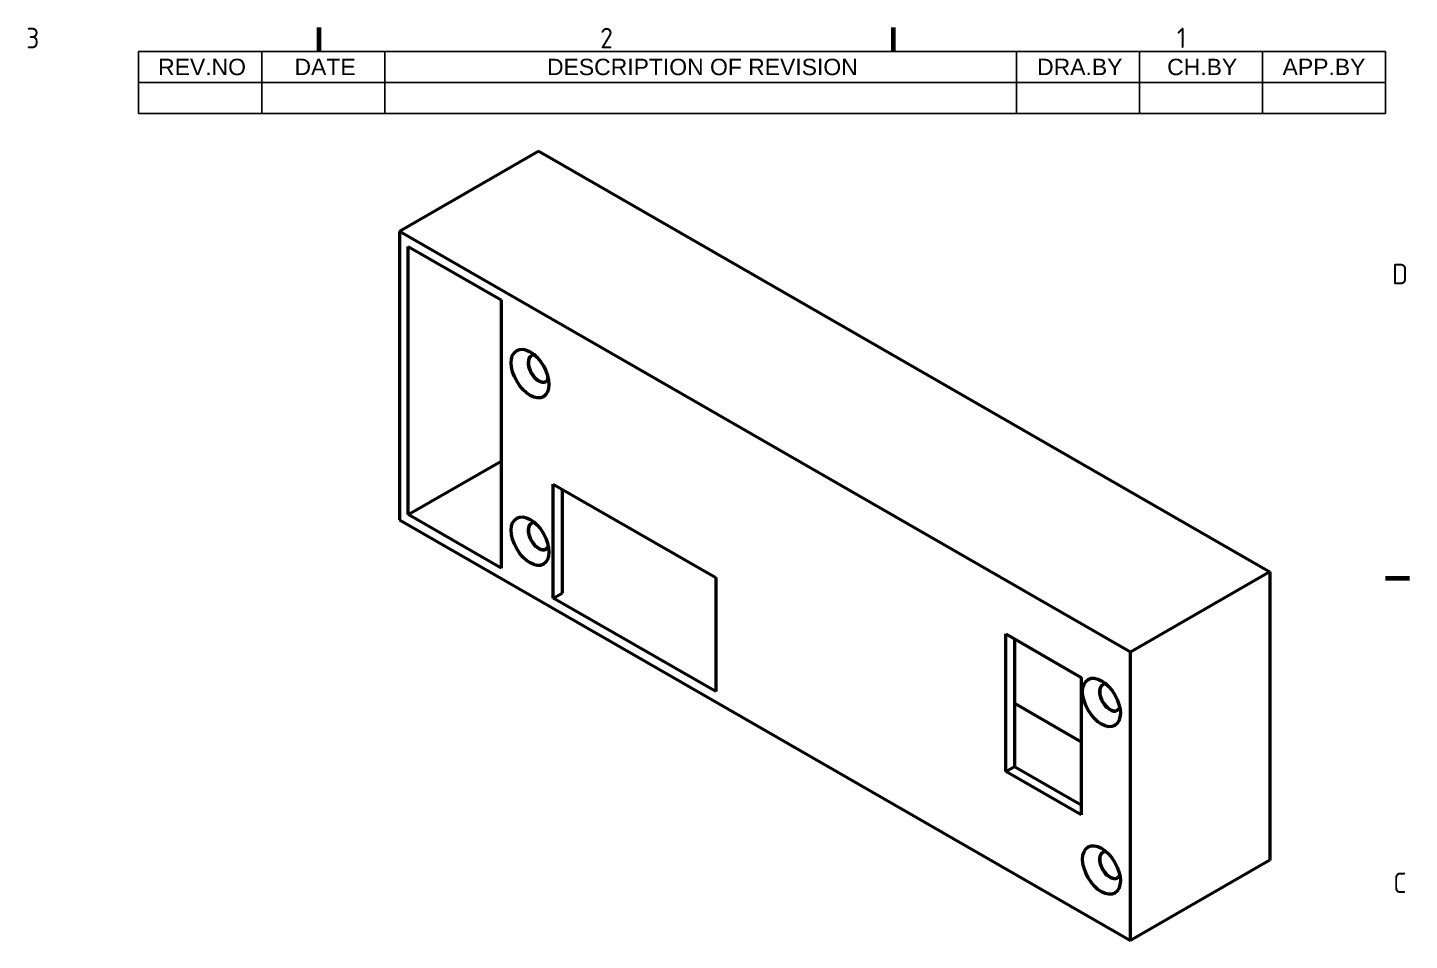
# Model space of a CAD drawing. Header units: millimetres. Extents: x 0 to 420, y 0 to 297.
# Drawn here: x 244.5 to 412.9, y 178.6 to 289.9 of the extents above; entities that cross this region are included whole.
import ezdxf

# ---------------------------------------------------------------- set-up
doc = ezdxf.new("R2010")
doc.units = ezdxf.units.MM
doc.layers.get('0').update_dxf_attribs({"lineweight": 25})
for name, color, linetype, lineweight in [('가시적인 것(ISO)', 7, 'Continuous', 50), ('경계(ISO)', 7, 'Continuous', 70), ('기호(ISO)', 7, 'Continuous', 25)]:
    doc.layers.add(name, color=color, linetype=linetype, lineweight=lineweight)
doc.styles.add('ISO Proportional', font='arial.ttf')
doc.styles.add('ISO ProportionalPSTEK', font='isocp.shx')

# ---------------------------------------------------------------- blocks, each defined once
blk = doc.blocks.new('경계 Default Border')
at = {"layer": '경계(ISO)'}
for p, q in [((280, 287.0000076293945), (280, 289.8999977111816)), ((350, 287.0000076293945), (350, 289.8999977111816)), ((410, 222.7499961853027), (412.9000091552734, 222.7499961853027))]:
    blk.add_line(p, q, dxfattribs=at)
at = {"layer": '경계(ISO)', "color": 1, "char_height": 2.5, "attachment_point": 7, "style": 'ISO ProportionalPSTEK'}
for s, insert in [('3', (244.3071163449251, 287.3761620978825)), ('2', (314.2731162578849, 287.3761620978825)), ('1', (384.5717217553045, 287.4)), ('D', (410.7985584424105, 258.6011620978825)), ('C', (410.937116293725, 184.3511620978825))]:
    blk.add_mtext(s, dxfattribs=dict(at, insert=insert))
blk = doc.blocks.new('리비전 내역')
at = {"layer": '기호(ISO)'}
for p, q in [((258, 287.0000076293945), (410, 287.0000076293945)), ((258, 287.0000076293945), (258, 283.2200075995922)), ((273, 287.0000076293945), (273, 283.2200075995922)), ((288, 287.0000076293945), (288, 283.2200075995922)), ((365, 287.0000076293945), (365, 283.2200075995922)), ((380, 287.0000076293945), (380, 283.2200075995922)), ((395, 287.0000076293945), (395, 283.2200075995922)), ((410, 287.0000076293945), (410, 283.2200075995922)), ((258, 283.2200075995922), (410, 283.2200075995922)), ((258, 283.2200075995922), (258, 279.4400075697899)), ((273, 283.2200075995922), (273, 279.4400075697899)), ((288, 283.2200075995922), (288, 279.4400075697899)), ((365, 283.2200075995922), (365, 279.4400075697899)), ((380, 283.2200075995922), (380, 279.4400075697899)), ((395, 283.2200075995922), (395, 279.4400075697899)), ((410, 283.2200075995922), (410, 279.4400075697899)), ((258, 279.4400075697899), (410, 279.4400075697899))]:
    blk.add_line(p, q, dxfattribs=at)
at = {"layer": '기호(ISO)', "color": 7, "char_height": 2.000000029802322, "attachment_point": 7, "style": 'ISO Proportional'}
for s, insert in [('REV.NO', (260.3729312729615, 284.0757088355161)), ('DATE', (276.9984664127512, 284.1100075995922)), ('DESCRIPTION OF REVISION', (307.7820035025758, 284.0757088355161)), ('DRA.BY', (367.5228565737885, 284.1100075995922)), ('CH.BY', (383.3750211560421, 284.0757088355161)), ('APP.BY', (397.4480195504761, 284.1100075995922))]:
    blk.add_mtext(s, dxfattribs=dict(at, insert=insert))

msp = doc.modelspace()

# ---------------------------------------------------------------- linework, layer by layer
at = {"layer": '가시적인 것(ISO)'}
for p, q in [((306.780464359027, 274.8179170748721), (289.8099016105524, 265.0452199438546)), ((306.780464359027, 274.8179170748721), (395.8759187885452, 223.5112571370456)), ((289.8099016105524, 265.0452199438546), (289.8099016105524, 229.8906935756254)), ((378.9053560400706, 213.7385600060282), (289.8099016105524, 265.0452199438546)), ((290.8705617823323, 230.5062206922009), (290.8705617823323, 263.2081056859024)), ((290.8705617823323, 263.2081056859024), (302.1842702813188, 256.692974265226)), ((302.1842702813188, 256.692974265226), (302.1842702813188, 223.9910892715245)), ((307.841124530807, 247.5081918997963), (307.841124530807, 246.9189470991312)), ((290.8705617823323, 230.5062206922009), (302.1842702813188, 237.0213521128811)), ((308.5482313119986, 234.2246289697172), (328.347221185225, 222.8231489835335)), ((308.5482313119987, 220.326327847394), (308.5482313119986, 234.2246289697172)), ((309.6088914837783, 233.613835399029), (309.6088914837783, 220.9371214180826)), ((289.8099016105524, 229.8906935756254), (378.9053560400706, 178.584033637799)), ((302.1842702813188, 223.9910892715245), (290.8705617823323, 230.5062206922009)), ((328.347221185225, 222.8231489835335), (328.347221185225, 208.9248478612103)), ((395.8759187885452, 223.5112571370456), (378.9053560400706, 213.7385600060282)), ((395.8759187885452, 223.5112571370456), (395.8759187885452, 188.3567307688164)), ((308.5482313119987, 220.326327847394), (309.6088914837783, 220.9371214180826)), ((328.347221185225, 208.9248478612103), (308.5482313119987, 220.326327847394)), ((363.7025602445576, 215.9528908538217), (372.8949483999841, 210.6593465745222)), ((363.7025602445576, 199.1931747945497), (363.7025602445576, 215.9528908538217)), ((364.7632204163372, 215.3420972831335), (364.7632204163372, 199.8039683652383)), ((378.9053560400706, 178.584033637799), (378.9053560400706, 213.7385600060282)), ((372.8949483999841, 210.6593465745222), (372.8949483999841, 193.8996305152501)), ((364.7632204163372, 207.4996628629376), (372.8949483999841, 202.8169121543262)), ((363.7025602445576, 199.1931747945497), (364.7632204163372, 199.8039683652383)), ((372.8949483999841, 193.8996305152501), (363.7025602445576, 199.1931747945497)), ((364.7632204163372, 199.8039683652383), (372.8949483999841, 195.121217656627)), ((395.8759187885452, 188.3567307688164), (378.9053560400706, 178.584033637799))]:
    msp.add_line(p, q, dxfattribs=at)
for centre in [(305.7198041872521, 247.7078451351031), (305.7198041872521, 227.2691670140396), (375.3698221341373, 207.5990673265642), (375.3698221341373, 187.1603892055006)]:
    msp.add_ellipse(centre, major_axis=(-1.621854687649315, 2.816396167471816), ratio=0.5780931159158106, dxfattribs=at)
for centre, major_axis, ratio, start_param, end_param in [((306.7804643590317, 248.3186387057917), (-0.8982579808519288, 1.559850185061314), 0.5780931159158105, 0.01960523922592206, 3.121987414363852), ((306.7451090199723, 248.2982789201021), (-0.8982579808519258, 1.55985018506131), 0.5780931159158103, 5.843876087323056, 9.864087180625898), ((306.7804643590317, 227.8799605847282), (-0.8982579808519294, 1.559850185061315), 0.5780931159158103, 0.01960523922592206, 3.121987414363852), ((306.7451090199723, 227.8596007990386), (-0.8982579808519258, 1.55985018506131), 0.5780931159158103, 5.843876087323056, 9.864087180625898), ((376.4304823059169, 208.2098608972527), (-0.8982579808519294, 1.559850185061315), 0.5780931159158103, 0.01960523922592206, 3.121987414363852), ((376.3951269668576, 208.1895011115631), (-0.8982579808519302, 1.559850185061316), 0.5780931159158105, 5.843876087323056, 9.864087180625875), ((376.4304823059169, 187.7711827761892), (-0.8982579808519294, 1.559850185061315), 0.5780931159158103, 0.01960523922592206, 3.121987414363852), ((376.3951269668576, 187.7508229904996), (-0.8982579808519302, 1.559850185061316), 0.5780931159158105, 5.843876087323056, 9.864087180625875)]:
    msp.add_ellipse(centre, major_axis=major_axis, ratio=ratio, start_param=start_param, end_param=end_param, dxfattribs=at)

# ---------------------------------------------------------------- block references
msp.add_blockref('경계 Default Border', (0, 0))
at = {"layer": '기호(ISO)'}
msp.add_blockref('리비전 내역', (0, 0), dxfattribs=at)

doc.saveas('drawing.dxf')
